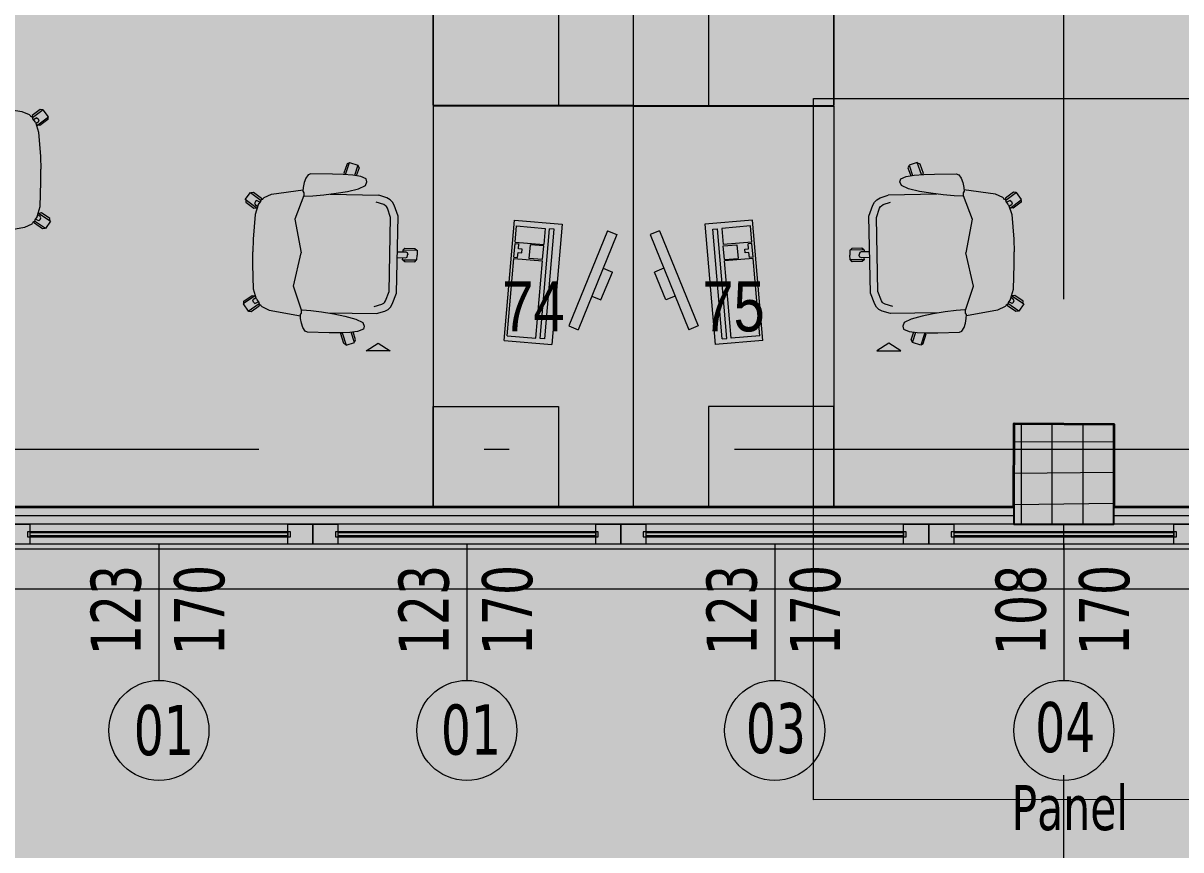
# Model space of a CAD drawing. Extents: x 6529560 to 6558080, y 5579316 to 5588131.
# Drawn here: x 6543831.142 to 6543835.767, y 5579602.927 to 5579606.229 of the extents above; entities that cross this region are included whole.
import ezdxf
from ezdxf.enums import TextEntityAlignment as Align

# ---------------------------------------------------------------- set-up
doc = ezdxf.new("R2010")
doc.units = 0
doc.header["$MEASUREMENT"] = 0
doc.header["$PDSIZE"] = -5
doc.linetypes.add('ACAD_ISO10W100', pattern=[18, 12, -3, 0, -3])
doc.linetypes.add('GR_SOLID', pattern=[0])
doc.layers.get('0').update_dxf_attribs({"color": 2, "linetype": 'CONTINUOUS', "lineweight": 5})
doc.layers.get('Defpoints').update_dxf_attribs({"linetype": 'CONTINUOUS'})
for name, color, linetype, lineweight in [('arch_drzwi i okna', 4, 'CONTINUOUS', 15), ('arch_drzwi i okna_znaczniki', 130, 'CONTINUOUS', 9), ('arch_fundamenty na rzucie', 3, 'CONTINUOUS', 15), ('arch_meble', 5, 'GR_SOLID', 13), ('arch_osie', 181, 'CONTINUOUS', 5), ('arch_powierzchnia', 6, 'CONTINUOUS', 35), ('arch_sciany dzialowe cienkie na hali', 52, 'CONTINUOUS', 15), ('arch_sciany zewnętrzne', 94, 'CONTINUOUS', 18), ('arch_slupy wypelnienie', 9, 'CONTINUOUS', 13), ('arch_słupy', 8, 'CONTINUOUS', 25), ('arch_wymiary', 2, 'CONTINUOUS', 13)]:
    doc.layers.add(name, color=color, linetype=linetype, lineweight=lineweight)
doc.styles.add('ISO8', font='iso8.shx', dxfattribs={"width": 0.7})
doc.styles.add('ROMANS', font='romans.shx', dxfattribs={"width": 0.8})
doc.styles.get("Standard").update_dxf_attribs({"font": 'arial.ttf', "width": 0.75})
doc.styles.add('TABELKA', font='tahoma.ttf', dxfattribs={"width": 0.8})
doc.dimstyles.new('biura', dxfattribs={"dimtxt": 0.25, "dimasz": 0.1, "dimexe": 0.18, "dimexo": 0.0625, "dimgap": 0.04, "dimtad": 1, "dimdec": 1, "dimlfac": 100, "dimzin": 0, "dimdsep": 46, "dimtxsty": 'ISO8', "dimblk": 'ARCHTICK', "dimcen": 0.09, "dimadec": 0, "dimazin": 0, "dimtfac": 1, "dimtdec": 1, "dimtix": 1, "dimtofl": 0, "dimtmove": 0, "dimatfit": 3, "dimldrblk": 'ARCHTICK', "dimfxl": 0.2, "dimfxlon": 1, "dimtolj": 1, "dimtzin": 0, "dimarcsym": 0})
doc.dimstyles.new('D-GB-50', dxfattribs={"dimscale": 50, "dimtxt": 2.5, "dimasz": 2.5, "dimexe": 1, "dimexo": 2, "dimtad": 1, "dimdec": 0, "dimtxsty": 'ROMANS', "dimblk": 'OBLIQUE', "dimcen": 2.5, "dimdle": 1, "dimclrd": 256, "dimclre": 256, "dimclrt": 2, "dimadec": 0, "dimazin": 0, "dimtfac": 1, "dimtdec": 0, "dimtix": 1, "dimtmove": 2, "dimatfit": 3, "dimfxl": 1, "dimarcsym": 0})

# ---------------------------------------------------------------- blocks, each defined once
blk = doc.blocks.new('_ArchTick')
at = {"color": 0, "linetype": 'ByBlock', "const_width": 0.15}
blk.add_lwpolyline([(-0.5, -0.5), (0.5, 0.5)], dxfattribs=at)
blk = doc.blocks.new('*D465')
at = {"layer": 'arch_wymiary', "color": 0, "lineweight": -2, "transparency": 16777216}
for p, q in [((6543830.45470173, 5579601.655712285), (6543830.45470173, 5579601.275712285)), ((6543831.684701729, 5579601.655712285), (6543831.684701729, 5579601.275712285)), ((6543830.45470173, 5579601.455712285), (6543831.684701729, 5579601.455712285))]:
    blk.add_line(p, q, dxfattribs=at)
at = {"layer": 'Defpoints', "color": 0, "transparency": 16777216}
for p in [(6543830.45470173, 5579603.661324249), (6543831.684701729, 5579603.661324249), (6543831.684701729, 5579601.455712285)]:
    blk.add_point(p, dxfattribs=at)
at = {"layer": 'arch_wymiary', "color": 0, "lineweight": -2, "transparency": 16777216, "xscale": 0.1, "yscale": 0.1, "zscale": 0.1, "rotation": 180}
blk.add_blockref('_ArchTick', (6543830.45470173, 5579601.455712285), dxfattribs=at)
at = {"layer": 'arch_wymiary', "color": 0, "lineweight": -2, "transparency": 16777216, "xscale": 0.1, "yscale": 0.1, "zscale": 0.1}
blk.add_blockref('_ArchTick', (6543831.684701729, 5579601.455712285), dxfattribs=at)
at = {"layer": 'arch_wymiary', "color": 0, "transparency": 16777216, "insert": (6543831.06970173, 5579601.620712285), "char_height": 0.25, "attachment_point": 5, "style": 'ISO8'}
blk.add_mtext('\\A1;123.0', dxfattribs=at)
blk = doc.blocks.new('*D478')
at = {"layer": 'arch_wymiary', "color": 0, "lineweight": -2, "transparency": 16777216}
for p, q in [((6543831.684701729, 5579601.655712285), (6543831.684701729, 5579601.275712285)), ((6543832.914701729, 5579601.655712285), (6543832.914701729, 5579601.275712285)), ((6543831.684701729, 5579601.455712285), (6543832.914701729, 5579601.455712285))]:
    blk.add_line(p, q, dxfattribs=at)
at = {"layer": 'Defpoints', "color": 0, "transparency": 16777216}
for p in [(6543832.914701729, 5579603.704785637), (6543831.684701729, 5579603.661324249), (6543832.914701729, 5579601.455712285)]:
    blk.add_point(p, dxfattribs=at)
at = {"layer": 'arch_wymiary', "color": 0, "lineweight": -2, "transparency": 16777216, "xscale": 0.1, "yscale": 0.1, "zscale": 0.1, "rotation": 180}
blk.add_blockref('_ArchTick', (6543831.684701729, 5579601.455712285), dxfattribs=at)
at = {"layer": 'arch_wymiary', "color": 0, "lineweight": -2, "transparency": 16777216, "xscale": 0.1, "yscale": 0.1, "zscale": 0.1}
blk.add_blockref('_ArchTick', (6543832.914701729, 5579601.455712285), dxfattribs=at)
at = {"layer": 'arch_wymiary', "color": 0, "transparency": 16777216, "insert": (6543832.299701729, 5579601.620712285), "char_height": 0.25, "attachment_point": 5, "style": 'ISO8'}
blk.add_mtext('\\A1;123.0', dxfattribs=at)
blk = doc.blocks.new('*D479')
at = {"layer": 'arch_wymiary', "color": 0, "lineweight": -2, "transparency": 16777216}
for p, q in [((6543832.914701729, 5579601.655712285), (6543832.914701729, 5579601.275712285)), ((6543834.144701731, 5579601.655712285), (6543834.144701731, 5579601.275712285)), ((6543832.914701729, 5579601.455712285), (6543834.144701731, 5579601.455712285))]:
    blk.add_line(p, q, dxfattribs=at)
at = {"layer": 'Defpoints', "color": 0, "transparency": 16777216}
for p in [(6543832.914701729, 5579603.704785637), (6543834.144701731, 5579603.704785637), (6543834.144701731, 5579601.455712285)]:
    blk.add_point(p, dxfattribs=at)
at = {"layer": 'arch_wymiary', "color": 0, "lineweight": -2, "transparency": 16777216, "xscale": 0.1, "yscale": 0.1, "zscale": 0.1, "rotation": 180}
blk.add_blockref('_ArchTick', (6543832.914701729, 5579601.455712285), dxfattribs=at)
at = {"layer": 'arch_wymiary', "color": 0, "lineweight": -2, "transparency": 16777216, "xscale": 0.1, "yscale": 0.1, "zscale": 0.1}
blk.add_blockref('_ArchTick', (6543834.144701731, 5579601.455712285), dxfattribs=at)
at = {"layer": 'arch_wymiary', "color": 0, "transparency": 16777216, "insert": (6543833.52970173, 5579601.620712285), "char_height": 0.25, "attachment_point": 5, "style": 'ISO8'}
blk.add_mtext('\\A1;123.0', dxfattribs=at)
blk = doc.blocks.new('*D480')
at = {"layer": 'arch_wymiary', "color": 0, "lineweight": -2, "transparency": 16777216}
for p, q in [((6543834.144701731, 5579601.655712285), (6543834.144701731, 5579601.275712285)), ((6543835.299701444, 5579601.655712285), (6543835.299701444, 5579601.275712285)), ((6543834.144701731, 5579601.455712285), (6543835.299701444, 5579601.455712285))]:
    blk.add_line(p, q, dxfattribs=at)
at = {"layer": 'Defpoints', "color": 0, "transparency": 16777216}
for p in [(6543834.144701731, 5579603.704785637), (6543835.299701444, 5579603.70477842), (6543835.299701444, 5579601.455712285)]:
    blk.add_point(p, dxfattribs=at)
at = {"layer": 'arch_wymiary', "color": 0, "lineweight": -2, "transparency": 16777216, "xscale": 0.1, "yscale": 0.1, "zscale": 0.1, "rotation": 180}
blk.add_blockref('_ArchTick', (6543834.144701731, 5579601.455712285), dxfattribs=at)
at = {"layer": 'arch_wymiary', "color": 0, "lineweight": -2, "transparency": 16777216, "xscale": 0.1, "yscale": 0.1, "zscale": 0.1}
blk.add_blockref('_ArchTick', (6543835.299701444, 5579601.455712285), dxfattribs=at)
at = {"layer": 'arch_wymiary', "color": 0, "transparency": 16777216, "insert": (6543834.722201587, 5579601.620712285), "char_height": 0.25, "attachment_point": 5, "style": 'ISO8'}
blk.add_mtext('\\A1;115.5', dxfattribs=at)
blk = doc.blocks.new('*D481')
at = {"layer": 'arch_wymiary', "color": 0, "lineweight": -2, "transparency": 16777216}
for p, q in [((6543835.299701444, 5579601.655712285), (6543835.299701444, 5579601.275712285)), ((6543836.454701871, 5579601.655712285), (6543836.454701871, 5579601.275712285)), ((6543835.299701444, 5579601.455712285), (6543836.454701871, 5579601.455712285))]:
    blk.add_line(p, q, dxfattribs=at)
at = {"layer": 'Defpoints', "color": 0, "transparency": 16777216}
for p in [(6543835.299701444, 5579603.70477842), (6543836.454701871, 5579603.704784283), (6543836.454701871, 5579601.455712285)]:
    blk.add_point(p, dxfattribs=at)
at = {"layer": 'arch_wymiary', "color": 0, "lineweight": -2, "transparency": 16777216, "xscale": 0.1, "yscale": 0.1, "zscale": 0.1, "rotation": 180}
blk.add_blockref('_ArchTick', (6543835.299701444, 5579601.455712285), dxfattribs=at)
at = {"layer": 'arch_wymiary', "color": 0, "lineweight": -2, "transparency": 16777216, "xscale": 0.1, "yscale": 0.1, "zscale": 0.1}
blk.add_blockref('_ArchTick', (6543836.454701871, 5579601.455712285), dxfattribs=at)
at = {"layer": 'arch_wymiary', "color": 0, "transparency": 16777216, "insert": (6543835.877201658, 5579601.620712285), "char_height": 0.25, "attachment_point": 5, "style": 'ISO8'}
blk.add_mtext('\\A1;115.5', dxfattribs=at)
blk = doc.blocks.new('*D421')
at = {"layer": 'arch_wymiary', "color": 0, "lineweight": -2, "transparency": 16777216}
for p, q in [((6543831.069701728, 5579602.167649211), (6543831.069701728, 5579601.78764921)), ((6543832.299701729, 5579602.167649211), (6543832.299701729, 5579601.78764921)), ((6543831.069701728, 5579601.967649211), (6543832.299701729, 5579601.967649211))]:
    blk.add_line(p, q, dxfattribs=at)
at = {"layer": 'Defpoints', "color": 0, "transparency": 16777216}
for p in [(6543831.069701728, 5579604.147640493), (6543832.299701729, 5579604.147640493), (6543832.299701729, 5579601.967649211)]:
    blk.add_point(p, dxfattribs=at)
at = {"layer": 'arch_wymiary', "color": 0, "lineweight": -2, "transparency": 16777216, "xscale": 0.1, "yscale": 0.1, "zscale": 0.1, "rotation": 180}
blk.add_blockref('_ArchTick', (6543831.069701728, 5579601.967649211), dxfattribs=at)
at = {"layer": 'arch_wymiary', "color": 0, "lineweight": -2, "transparency": 16777216, "xscale": 0.1, "yscale": 0.1, "zscale": 0.1}
blk.add_blockref('_ArchTick', (6543832.299701729, 5579601.967649211), dxfattribs=at)
at = {"layer": 'arch_wymiary', "color": 0, "transparency": 16777216, "insert": (6543831.684701729, 5579602.132649211), "char_height": 0.25, "attachment_point": 5, "style": 'ISO8'}
blk.add_mtext('\\A1;123.0', dxfattribs=at)
blk = doc.blocks.new('*D422')
at = {"layer": 'arch_wymiary', "color": 0, "lineweight": -2, "transparency": 16777216}
for p, q in [((6543832.299701729, 5579602.167649211), (6543832.299701729, 5579601.78764921)), ((6543833.52970173, 5579602.167649211), (6543833.52970173, 5579601.78764921)), ((6543832.299701729, 5579601.967649211), (6543833.52970173, 5579601.967649211))]:
    blk.add_line(p, q, dxfattribs=at)
at = {"layer": 'Defpoints', "color": 0, "transparency": 16777216}
for p in [(6543832.299701729, 5579604.147640493), (6543833.52970173, 5579604.147640493), (6543833.52970173, 5579601.967649211)]:
    blk.add_point(p, dxfattribs=at)
at = {"layer": 'arch_wymiary', "color": 0, "lineweight": -2, "transparency": 16777216, "xscale": 0.1, "yscale": 0.1, "zscale": 0.1, "rotation": 180}
blk.add_blockref('_ArchTick', (6543832.299701729, 5579601.967649211), dxfattribs=at)
at = {"layer": 'arch_wymiary', "color": 0, "lineweight": -2, "transparency": 16777216, "xscale": 0.1, "yscale": 0.1, "zscale": 0.1}
blk.add_blockref('_ArchTick', (6543833.52970173, 5579601.967649211), dxfattribs=at)
at = {"layer": 'arch_wymiary', "color": 0, "transparency": 16777216, "insert": (6543832.91470173, 5579602.132649211), "char_height": 0.25, "attachment_point": 5, "style": 'ISO8'}
blk.add_mtext('\\A1;123.0', dxfattribs=at)
blk = doc.blocks.new('*D423')
at = {"layer": 'arch_wymiary', "color": 0, "lineweight": -2, "transparency": 16777216}
for p, q in [((6543833.52970173, 5579602.167649211), (6543833.52970173, 5579601.78764921)), ((6543834.759702003, 5579602.167649211), (6543834.759702003, 5579601.78764921)), ((6543833.52970173, 5579601.967649211), (6543834.759702003, 5579601.967649211))]:
    blk.add_line(p, q, dxfattribs=at)
at = {"layer": 'Defpoints', "color": 0, "transparency": 16777216}
for p in [(6543833.52970173, 5579604.147640493), (6543834.759702003, 5579604.147639734), (6543834.759702003, 5579601.967649211)]:
    blk.add_point(p, dxfattribs=at)
at = {"layer": 'arch_wymiary', "color": 0, "lineweight": -2, "transparency": 16777216, "xscale": 0.1, "yscale": 0.1, "zscale": 0.1, "rotation": 180}
blk.add_blockref('_ArchTick', (6543833.52970173, 5579601.967649211), dxfattribs=at)
at = {"layer": 'arch_wymiary', "color": 0, "lineweight": -2, "transparency": 16777216, "xscale": 0.1, "yscale": 0.1, "zscale": 0.1}
blk.add_blockref('_ArchTick', (6543834.759702003, 5579601.967649211), dxfattribs=at)
at = {"layer": 'arch_wymiary', "color": 0, "transparency": 16777216, "insert": (6543834.144701867, 5579602.132649211), "char_height": 0.25, "attachment_point": 5, "style": 'ISO8'}
blk.add_mtext('\\A1;123.0', dxfattribs=at)
blk = doc.blocks.new('*D424')
at = {"layer": 'arch_wymiary', "color": 0, "lineweight": -2, "transparency": 16777216}
for p, q in [((6543834.759702003, 5579602.167649211), (6543834.759702003, 5579601.78764921)), ((6543835.839702134, 5579602.167649211), (6543835.839702134, 5579601.78764921)), ((6543834.759702003, 5579601.967649211), (6543835.839702134, 5579601.967649211))]:
    blk.add_line(p, q, dxfattribs=at)
at = {"layer": 'Defpoints', "color": 0, "transparency": 16777216}
for p in [(6543834.759702003, 5579604.147639734), (6543835.839702134, 5579604.147639734), (6543835.839702134, 5579601.967649211)]:
    blk.add_point(p, dxfattribs=at)
at = {"layer": 'arch_wymiary', "color": 0, "lineweight": -2, "transparency": 16777216, "xscale": 0.1, "yscale": 0.1, "zscale": 0.1, "rotation": 180}
blk.add_blockref('_ArchTick', (6543834.759702003, 5579601.967649211), dxfattribs=at)
at = {"layer": 'arch_wymiary', "color": 0, "lineweight": -2, "transparency": 16777216, "xscale": 0.1, "yscale": 0.1, "zscale": 0.1}
blk.add_blockref('_ArchTick', (6543835.839702134, 5579601.967649211), dxfattribs=at)
at = {"layer": 'arch_wymiary', "color": 0, "transparency": 16777216, "insert": (6543835.299702069, 5579602.132649211), "char_height": 0.25, "attachment_point": 5, "style": 'ISO8'}
blk.add_mtext('\\A1;108.0', dxfattribs=at)
blk = doc.blocks.new('_OBLIQUE')
at = {"color": 0, "linetype": 'ByBlock', "lineweight": -2}
blk.add_line((-0.5, -0.5), (0.5, 0.5), dxfattribs=at)
blk = doc.blocks.new('biurko dostawka')
at = {"layer": 'arch_meble', "color": 0}
for p, q in [((6555863.256439447, 5577522.728014947, 7.302242487318267), (6555703.256470323, 5577522.728014947, 7.302242487318267)), ((6555703.256470323, 5577522.728014947, 7.302242487318267), (6555703.256470442, 5577442.728014946, 7.302242487318267)), ((6555863.256439447, 5577522.728014947, 7.302242487318267), (6555863.256439447, 5577442.728028178, 7.302242487318267)), ((6555753.107601405, 5577512.351674795, 7.302242487318267), (6555754.618423462, 5577516.055377961, 7.302242487318267)), ((6555754.618423462, 5577516.055377961, 7.302242487318267), (6555792.600824475, 5577500.561519265, 7.302242487318267)), ((6555753.107601405, 5577512.351674795, 7.302242487318267), (6555791.090002299, 5577496.8578161, 7.302242487318267)), ((6555768.050377608, 5577510.576187729, 7.302242487318267), (6555769.561199666, 5577514.279890776, 7.302242487318267)), ((6555780.679692626, 5577509.744412422, 7.302242487318267), (6555769.561199666, 5577514.279890776, 7.302242487318267)), ((6555779.168870449, 5577506.040709257, 7.302242487318267), (6555780.679692626, 5577509.744412422, 7.302242487318267)), ((6555791.090002299, 5577496.8578161, 7.302242487318267), (6555792.600824475, 5577500.561519265, 7.302242487318267)), ((6555748.804199457, 5577475.201965809, 7.302242487318267), (6555750.415761829, 5577494.183677197, 7.302242487318267)), ((6555750.415761829, 5577494.183677197, 7.302242487318267), (6555798.502763987, 5577490.101052642, 7.302242487318267)), ((6555751.140694499, 5577476.007193089, 7.302242487318267), (6555752.111227154, 5577487.438567638, 7.302242487318267)), ((6555752.111227154, 5577487.438567638, 7.302242487318267), (6555758.587926507, 5577486.88869071, 7.302242487318267)), ((6555752.412526011, 5577490.987400413, 7.302242487318267), (6555752.2543391, 5577489.124203323, 7.302242487318267)), ((6555796.096611977, 5577485.401959657, 7.302242487318267), (6555752.2543391, 5577489.124203323, 7.302242487318267)), ((6555796.254798889, 5577487.265156746, 7.302242487318267), (6555752.412526011, 5577490.987400413, 7.302242487318267)), ((6555796.254798889, 5577487.265156746, 7.302242487318267), (6555796.096611977, 5577485.401959657, 7.302242487318267)), ((6555796.891201615, 5577471.119341254, 7.302242487318267), (6555798.502763987, 5577490.101052642, 7.302242487318267)), ((6555757.617393851, 5577475.457316279, 7.302242487318267), (6555758.587926507, 5577486.88869071, 7.302242487318267)), ((6555759.086134314, 5577486.846392631, 7.302242487318267), (6555758.62318027, 5577481.393509865, 7.302242487318267)), ((6555764.566418409, 5577486.381112098, 7.302242487318267), (6555759.086134314, 5577486.846392631, 7.302242487318267)), ((6555764.094093323, 5577474.907439231, 7.302242487318267), (6555765.064625979, 5577486.338813781, 7.302242487318267)), ((6555764.566418409, 5577486.381112098, 7.302242487318267), (6555764.103464365, 5577480.928229332, 7.302242487318267)), ((6555795.953500152, 5577483.716323853, 7.302242487318267), (6555765.064625979, 5577486.338813781, 7.302242487318267)), ((6555794.982967377, 5577472.284949421, 7.302242487318267), (6555795.953500152, 5577483.716323853, 7.302242487318267)), ((6555758.62318027, 5577481.393509865, 7.302242487318267), (6555764.103464365, 5577480.928229332, 7.302242487318267)), ((6555760.362221479, 5577478.235071182, 7.302242487318267), (6555760.235326886, 5577476.740448117, 7.302242487318267)), ((6555761.856844425, 5577478.108176351, 7.302242487318267), (6555760.362221479, 5577478.235071182, 7.302242487318267)), ((6555761.729949832, 5577476.613553405, 7.302242487318267), (6555761.856844425, 5577478.108176351, 7.302242487318267)), ((6555796.891201615, 5577471.119341254, 7.302242487318267), (6555748.804199457, 5577475.201965809, 7.302242487318267)), ((6555757.617393851, 5577475.457316279, 7.302242487318267), (6555751.140694499, 5577476.007193089, 7.302242487318267)), ((6555758.115601539, 5577475.415018081, 7.302242487318267), (6555758.242496253, 5577476.909641027, 7.302242487318267)), ((6555763.595885754, 5577474.949737548, 7.302242487318267), (6555758.115601539, 5577475.415018081, 7.302242487318267)), ((6555760.235326886, 5577476.740448117, 7.302242487318267), (6555758.242496253, 5577476.909641027, 7.302242487318267)), ((6555763.722780347, 5577476.444360495, 7.302242487318267), (6555761.729949832, 5577476.613553405, 7.302242487318267)), ((6555763.595885754, 5577474.949737548, 7.302242487318267), (6555763.722780347, 5577476.444360495, 7.302242487318267)), ((6555794.982967377, 5577472.284949421, 7.302242487318267), (6555764.094093323, 5577474.907439231, 7.302242487318267)), ((6555703.256470442, 5577442.728014946, 7.302242487318267), (6555863.256439447, 5577442.728028178, 7.302242487318267)), ((6555760.731602669, 5577430.576847076, 7.302242487318267), (6555760.843980074, 5577436.278739691, 7.302242487318267)), ((6555760.843980074, 5577436.278739691, 7.302242487318267), (6555762.788203359, 5577436.240421295, 7.302242487318267)), ((6555760.018493534, 5577431.441066742, 7.302242487318267), (6555760.097313404, 5577435.440290094, 7.302242487318267)), ((6555760.097313404, 5577435.440290094, 7.302242487318267), (6555760.841556311, 5577436.155763627, 7.302242487318267)), ((6555761.472926974, 5577428.403817296, 7.302242487318267), (6555761.538800716, 5577431.746168256, 7.302242487318267)), ((6555761.538800716, 5577431.746168256, 7.302242487318267), (6555761.768364668, 5577432.330758214, 7.302242487318267)), ((6555761.768364668, 5577432.330758214, 7.302242487318267), (6555762.524120211, 5577432.513901471, 7.302242487318267)), ((6555762.524120211, 5577432.513901471, 7.302242487318267), (6555762.714684009, 5577432.510145784, 7.302242487318267)), ((6555762.905247807, 5577432.506389856, 7.302242487318267), (6555762.714684009, 5577432.510145784, 7.302242487318267)), ((6555764.732426524, 5577436.202103018, 7.302242487318267), (6555762.788203359, 5577436.240421295, 7.302242487318267)), ((6555763.653200268, 5577432.293610216, 7.302242487318267), (6555762.905247807, 5577432.506389856, 7.302242487318267)), ((6555763.859551668, 5577431.700428962, 7.302242487318267), (6555763.653200268, 5577432.293610216, 7.302242487318267)), ((6555763.793677925, 5577428.358078003, 7.302242487318267), (6555763.859551668, 5577431.700428962, 7.302242487318267)), ((6555764.620049119, 5577430.500210286, 7.302242487318267), (6555764.732426524, 5577436.202103018, 7.302242487318267)), ((6555765.445476533, 5577435.334884047, 7.302242487318267), (6555764.73000288, 5577436.079126835, 7.302242487318267)), ((6555765.366656542, 5577431.335660697, 7.302242487318267), (6555765.445476533, 5577435.334884047, 7.302242487318267)), ((6555742.886647582, 5577427.151816725, 7.302242487318267), (6555741.622958779, 5577426.469585181, 7.302242487318267)), ((6555747.288681507, 5577428.683371902, 7.302242487318267), (6555742.886647582, 5577427.151816725, 7.302242487318267)), ((6555777.977923274, 5577428.078523277, 7.302242487318267), (6555747.288681507, 5577428.683371902, 7.302242487318267)), ((6555760.733967185, 5577430.696823835, 7.302242487318267), (6555760.018493534, 5577431.441066742, 7.302242487318267)), ((6555760.731602669, 5577430.576847076, 7.302242487318267), (6555761.515450358, 5577430.561398386, 7.302242487318267)), ((6555764.620049119, 5577430.500210286, 7.302242487318267), (6555763.83620131, 5577430.515658975, 7.302242487318267)), ((6555764.622413635, 5577430.620187044, 7.302242487318267), (6555765.366656542, 5577431.335660697, 7.302242487318267)), ((6555782.316191912, 5577426.374706983, 7.302242487318267), (6555777.977923274, 5577428.078523277, 7.302242487318267)), ((6555739.902613043, 5577424.236050844, 7.302242487318267), (6555738.788750886, 5577420.955362558, 7.302242487318267)), ((6555740.690106392, 5577425.572792888, 7.302242487318267), (6555739.902613043, 5577424.236050844, 7.302242487318267)), ((6555741.622958779, 5577426.469585181, 7.302242487318267), (6555740.690106392, 5577425.572792888, 7.302242487318267)), ((6555742.636512637, 5577422.982747196, 7.302242487318267), (6555741.621616244, 5577419.993545532, 7.302242487318267)), ((6555743.059391499, 5577423.700569153, 7.302242487318267), (6555742.636512637, 5577422.982747196, 7.302242487318267)), ((6555743.402648211, 5577424.030557036, 7.302242487318267), (6555743.059391499, 5577423.700569153, 7.302242487318267)), ((6555744.09654963, 5577424.405175686, 7.302242487318267), (6555743.402648211, 5577424.030557036, 7.302242487318267)), ((6555747.765568971, 5577425.681700588, 7.302242487318267), (6555744.09654963, 5577424.405175686, 7.302242487318267)), ((6555777.383133412, 5577425.097973466, 7.302242487318267), (6555747.765568971, 5577425.681700588, 7.302242487318267)), ((6555780.999005317, 5577423.677871943, 7.302242487318267), (6555777.383133412, 5577425.097973466, 7.302242487318267)), ((6555781.677607058, 5577423.276202798, 7.302242487318267), (6555780.999005317, 5577423.677871943, 7.302242487318267)), ((6555782.007594943, 5577422.932946086, 7.302242487318267), (6555781.677607058, 5577423.276202798, 7.302242487318267)), ((6555782.401861549, 5577422.199019194, 7.302242487318267), (6555782.007594943, 5577422.932946086, 7.302242487318267)), ((6555783.552017808, 5577425.643213033, 7.302242487318267), (6555782.316191912, 5577426.374706983, 7.302242487318267)), ((6555784.448810101, 5577424.710360646, 7.302242487318267), (6555783.552017808, 5577425.643213033, 7.302242487318267)), ((6555785.183021188, 5577423.343627692, 7.302242487318267), (6555784.448810101, 5577424.710360646, 7.302242487318267)), ((6555786.166751623, 5577420.021598221, 7.302242487318267), (6555785.183021188, 5577423.343627692, 7.302242487318267)), ((6555797.960509419, 5577420.72796905, 7.302242487318267), (6555800.979925633, 5577425.518016219, 7.302242487318267)), ((6555800.979925633, 5577425.518016219, 7.302242487318267), (6555800.979925752, 5577415.937922, 7.302242487318267)), ((6555738.406062841, 5577401.538263321, 7.302242487318267), (6555738.788750886, 5577420.955362558, 7.302242487318267)), ((6555783.298188329, 5577419.172149658, 7.302242487318267), (6555782.401861549, 5577422.199019194, 7.302242487318267)), ((6555785.784063697, 5577400.604499102, 7.302242487318267), (6555786.166751623, 5577420.021598221, 7.302242487318267)), ((6555800.979925752, 5577415.937922, 7.302242487318267), (6555797.960509419, 5577420.72796905, 7.302242487318267)), ((6555731.438417077, 5577413.753802537, 7.302242487318267), (6555730.891361593, 5577410.609971881, 7.302242487318267)), ((6555732.385558248, 5577415.984572172, 7.302242487318267), (6555731.438417077, 5577413.753802537, 7.302242487318267)), ((6555733.582317233, 5577416.26504445, 7.302242487318267), (6555732.385558248, 5577415.984572172, 7.302242487318267)), ((6555735.019454598, 5577415.699615955, 7.302242487318267), (6555733.582317233, 5577416.26504445, 7.302242487318267)), ((6555736.258674502, 5577412.856645107, 7.302242487318267), (6555735.019454598, 5577415.699615955, 7.302242487318267)), ((6555788.375755072, 5577411.829479337, 7.302242487318267), (6555789.726032138, 5577414.621414185, 7.302242487318267)), ((6555789.726032138, 5577414.621414185, 7.302242487318267), (6555791.184332609, 5577415.129777074, 7.302242487318267)), ((6555791.184332609, 5577415.129777074, 7.302242487318267), (6555792.369111061, 5577414.802367449, 7.302242487318267)), ((6555792.369111061, 5577414.802367449, 7.302242487318267), (6555793.227619171, 5577412.536010504, 7.302242487318267)), ((6555725.773177146, 5577409.33157742, 7.302242487318267), (6555726.9195652, 5577412.638629913, 7.302242487318267)), ((6555730.654754162, 5577407.638057231, 7.302242487318267), (6555725.773177146, 5577409.33157742, 7.302242487318267)), ((6555725.888512492, 5577409.291565181, 7.302242487318267), (6555726.339186191, 5577408.362236022, 7.302242487318267)), ((6555726.9195652, 5577412.638629913, 7.302242487318267), (6555730.998227836, 5577411.224113226, 7.302242487318267)), ((6555726.998399258, 5577412.611289501, 7.302242487318267), (6555727.978583336, 5577413.085848808, 7.302242487318267)), ((6555727.978583336, 5577413.085848808, 7.302242487318267), (6555731.131872534, 5577411.992144942, 7.302242487318267)), ((6555730.891361593, 5577410.609971881, 7.302242487318267), (6555730.585049391, 5577406.740256428, 7.302242487318267)), ((6555737.356762051, 5577408.435148835, 7.302242487318267), (6555736.258674502, 5577412.856645107, 7.302242487318267)), ((6555787.104302764, 5577407.454683781, 7.302242487318267), (6555788.375755072, 5577411.829479337, 7.302242487318267)), ((6555793.227619171, 5577412.536010504, 7.302242487318267), (6555793.650375366, 5577409.373065949, 7.302242487318267)), ((6555796.658447266, 5577411.732249974, 7.302242487318267), (6555793.464512229, 5577410.763642431, 7.302242487318267)), ((6555797.69902134, 5577411.243650675, 7.302242487318267), (6555793.567790866, 5577409.990941048, 7.302242487318267)), ((6555793.650375366, 5577409.373065949, 7.302242487318267), (6555793.803974032, 5577405.49428606, 7.302242487318267)), ((6555797.619171142, 5577411.219437719, 7.302242487318267), (6555796.658447266, 5577411.732249974, 7.302242487318267)), ((6555798.71421349, 5577407.893995881, 7.302242487318267), (6555797.69902134, 5577411.243650675, 7.302242487318267)), ((6555726.339186191, 5577408.362236022, 7.302242487318267), (6555730.119092106, 5577407.051498532, 7.302242487318267)), ((6555730.119092106, 5577407.051498532, 7.302242487318267), (6555730.629270195, 5577407.298906922, 7.302242487318267)), ((6555730.585049391, 5577406.740256428, 7.302242487318267), (6555730.433173417, 5577402.434413076, 7.302242487318267)), ((6555738.110734105, 5577403.960423112, 7.302242487318267), (6555737.356762051, 5577408.435148835, 7.302242487318267)), ((6555738.706557631, 5577399.073733568, 7.302242487318267), (6555738.110734105, 5577403.960423112, 7.302242487318267)), ((6555786.174601674, 5577403.013141155, 7.302242487318267), (6555787.104302764, 5577407.454683781, 7.302242487318267)), ((6555793.769698858, 5577406.394136191, 7.302242487318267), (6555798.71421349, 5577407.893995881, 7.302242487318267)), ((6555794.281833172, 5577405.786926747, 7.302242487318267), (6555793.781799793, 5577406.054245233, 7.302242487318267)), ((6555793.803974032, 5577405.49428606, 7.302242487318267), (6555793.786071896, 5577401.18580234, 7.302242487318267)), ((6555798.110449791, 5577406.947709322, 7.302242487318267), (6555794.281833172, 5577405.786926747, 7.302242487318267)), ((6555798.597391128, 5577407.858559131, 7.302242487318267), (6555798.110449791, 5577406.947709322, 7.302242487318267)), ((6555730.433173417, 5577402.434413076, 7.302242487318267), (6555730.275328636, 5577393.765840291, 7.302242487318267)), ((6555785.386694074, 5577398.153723359, 7.302242487318267), (6555786.174601674, 5577403.013141155, 7.302242487318267)), ((6555793.786071896, 5577401.18580234, 7.302242487318267), (6555793.602232098, 5577392.517741919, 7.302242487318267)), ((6555739.073944807, 5577394.67464006, 7.302242487318267), (6555738.706557631, 5577399.073733568, 7.302242487318267)), ((6555739.191788554, 5577391.21464622, 7.302242487318267), (6555739.073944807, 5577394.67464006, 7.302242487318267)), ((6555784.846257449, 5577393.772521973, 7.302242487318267), (6555785.386694074, 5577398.153723359, 7.302242487318267)), ((6555730.275328636, 5577393.765840291, 7.302242487318267), (6555730.711929083, 5577392.777045131, 7.302242487318267)), ((6555730.711929083, 5577392.777045131, 7.302242487318267), (6555732.057831287, 5577391.845343113, 7.302242487318267)), ((6555732.057831287, 5577391.845343113, 7.302242487318267), (6555733.81440866, 5577391.19760406, 7.302242487318267)), ((6555733.81440866, 5577391.19760406, 7.302242487318267), (6555735.722765446, 5577390.790920973, 7.302242487318267)), ((6555735.722765446, 5577390.790920973, 7.302242487318267), (6555737.195685983, 5577390.670873761, 7.302242487318267)), ((6555738.498210788, 5577378.14977634, 7.302242487318267), (6555736.737079382, 5577390.708251477, 7.302242487318267)), ((6555737.195685983, 5577390.670873761, 7.302242487318267), (6555737.853594303, 5577391.014976501, 7.302242487318267)), ((6555737.853594303, 5577391.014976501, 7.302242487318267), (6555738.827469468, 5577391.049793123, 7.302242487318267)), ((6555738.827469468, 5577391.049793123, 7.302242487318267), (6555738.958510398, 5577391.00370729, 7.302242487318267)), ((6555738.958510398, 5577391.00370729, 7.302242487318267), (6555739.191788554, 5577391.21464622, 7.302242487318267)), ((6555738.958510398, 5577391.00370729, 7.302242487318267), (6555748.466040969, 5577387.48217237, 7.302242487318267)), ((6555784.816959024, 5577390.099891544, 7.302242487318267), (6555775.178055167, 5577386.955710291, 7.302242487318267)), ((6555784.592173457, 5577390.319858312, 7.302242487318267), (6555784.846257449, 5577393.772521973, 7.302242487318267)), ((6555784.816959024, 5577390.099891544, 7.302242487318267), (6555784.592173457, 5577390.319858312, 7.302242487318267)), ((6555784.949714064, 5577390.140778184, 7.302242487318267), (6555784.816959024, 5577390.099891544, 7.302242487318267)), ((6555785.921461106, 5577390.067615747, 7.302242487318267), (6555784.949714064, 5577390.140778184, 7.302242487318267)), ((6555786.565299988, 5577389.697857142, 7.302242487318267), (6555785.921461106, 5577390.067615747, 7.302242487318267)), ((6555789.964705944, 5577390.090948224, 7.302242487318267), (6555788.041806817, 5577389.759774566, 7.302242487318267)), ((6555791.745441556, 5577390.668971061, 7.302242487318267), (6555789.964705944, 5577390.090948224, 7.302242487318267)), ((6555793.127009749, 5577391.546917676, 7.302242487318267), (6555791.745441556, 5577390.668971061, 7.302242487318267)), ((6555793.602232098, 5577392.517741919, 7.302242487318267), (6555793.127009749, 5577391.546917676, 7.302242487318267)), ((6555748.466040969, 5577387.48217237, 7.302242487318267), (6555761.814898968, 5577389.931609035, 7.302242487318267)), ((6555775.178055167, 5577386.955710291, 7.302242487318267), (6555761.936076999, 5577389.929220677, 7.302242487318267)), ((6555784.770426273, 5577377.237805724, 7.302242487318267), (6555787.025023222, 5577389.717135668, 7.302242487318267)), ((6555788.041806817, 5577389.759774566, 7.302242487318267), (6555786.565299988, 5577389.697857142, 7.302242487318267)), ((6555739.783485174, 5577375.156869054, 7.302242487318267), (6555738.498210788, 5577378.14977634, 7.302242487318267)), ((6555783.368222594, 5577374.29786539, 7.302242487318267), (6555784.770426273, 5577377.237805724, 7.302242487318267)), ((6555737.674343944, 5577370.907604456, 7.302242487318267), (6555740.08865273, 5577374.096649767, 7.302242487318267)), ((6555737.772797704, 5577369.762442112, 7.302242487318267), (6555740.934341192, 5577373.937894225, 7.302242487318267)), ((6555739.980832696, 5577374.943483472, 7.302242487318267), (6555739.783485174, 5577375.156869054, 7.302242487318267)), ((6555740.150515795, 5577374.799567341, 7.302242487318267), (6555739.980832696, 5577374.943483472, 7.302242487318267)), ((6555740.08865273, 5577374.096649767, 7.302242487318267), (6555740.608832478, 5577374.168152332, 7.302242487318267)), ((6555740.380776048, 5577374.709012389, 7.302242487318267), (6555740.150515795, 5577374.799567341, 7.302242487318267)), ((6555740.686546087, 5577373.983846426, 7.302242487318267), (6555740.380776048, 5577374.709012389, 7.302242487318267)), ((6555744.132690787, 5577372.363455295, 7.302242487318267), (6555740.563714623, 5577367.65003705, 7.302242487318267)), ((6555741.362830281, 5577373.858433365, 7.302242487318267), (6555740.686546087, 5577373.983846426, 7.302242487318267)), ((6555740.941405534, 5577372.299497366, 7.302242487318267), (6555741.696661115, 5577373.596405029, 7.302242487318267)), ((6555740.941405534, 5577372.299497366, 7.302242487318267), (6555741.417349816, 5577371.682999253, 7.302242487318267)), ((6555742.655464292, 5577372.843827605, 7.302242487318267), (6555741.362830281, 5577373.858433365, 7.302242487318267)), ((6555741.417349816, 5577371.682999253, 7.302242487318267), (6555742.136652232, 5577371.386767864, 7.302242487318267)), ((6555742.136652232, 5577371.386767864, 7.302242487318267), (6555742.665408254, 5577371.724414348, 7.302242487318267)), ((6555742.655464292, 5577372.843827605, 7.302242487318267), (6555746.623806595, 5577371.553380847, 7.302242487318267)), ((6555742.665408254, 5577371.724414348, 7.302242487318267), (6555743.342632889, 5577372.619158388, 7.302242487318267)), ((6555744.074559212, 5577371.081359626, 7.302242487318267), (6555743.933106541, 5577372.099871516, 7.302242487318267)), ((6555746.623806595, 5577371.553380847, 7.302242487318267), (6555756.411144852, 5577370.814378022, 7.302242487318267)), ((6555780.407334566, 5577372.099782825, 7.302242487318267), (6555776.391227364, 5577370.966700197, 7.302242487318267)), ((6555778.91232741, 5577371.677989602, 7.302242487318267), (6555782.292812466, 5577366.827605843, 7.302242487318267)), ((6555780.353290916, 5577370.981630564, 7.302242487318267), (6555779.711847186, 5577371.902364135, 7.302242487318267)), ((6555780.407334566, 5577372.099782825, 7.302242487318267), (6555781.738942504, 5577373.062667966, 7.302242487318267)), ((6555782.098614454, 5577371.488337517, 7.302242487318267), (6555781.395046473, 5577372.813996911, 7.302242487318267)), ((6555781.738942504, 5577373.062667966, 7.302242487318267), (6555782.419643163, 5577373.161336423, 7.302242487318267)), ((6555785.164795756, 5577368.828402042, 7.302242487318267), (6555782.170229792, 5577373.125183702, 7.302242487318267)), ((6555782.419643163, 5577373.161336423, 7.302242487318267), (6555782.753748893, 5577373.873891234, 7.302242487318267)), ((6555783.021516918, 5577373.250493884, 7.302242487318267), (6555782.504558444, 5577373.342437148, 7.302242487318267)), ((6555782.753748893, 5577373.873891234, 7.302242487318267), (6555782.987398505, 5577373.955303073, 7.302242487318267)), ((6555782.987398505, 5577373.955303073, 7.302242487318267), (6555783.162620545, 5577374.092421531, 7.302242487318267)), ((6555785.308295012, 5577369.968795776, 7.302242487318267), (6555783.021516918, 5577373.250493884, 7.302242487318267)), ((6555783.162620545, 5577374.092421531, 7.302242487318267), (6555783.368222594, 5577374.29786539, 7.302242487318267)), ((6555737.822491527, 5577369.828072906, 7.302242487318267), (6555737.674343944, 5577370.907604456, 7.302242487318267)), ((6555740.563714623, 5577367.65003705, 7.302242487318267), (6555737.772797704, 5577369.762442112, 7.302242487318267)), ((6555741.090930104, 5577367.810474396, 7.302242487318267), (6555741.660645605, 5577367.88946855, 7.302242487318267)), ((6555741.660645605, 5577367.88946855, 7.302242487318267), (6555744.074559212, 5577371.081359626, 7.302242487318267)), ((6555756.411144852, 5577370.814378022, 7.302242487318267), (6555761.495963454, 5577370.673824906, 7.302242487318267)), ((6555766.582371234, 5577370.613915086, 7.302242487318267), (6555761.495963454, 5577370.673824906, 7.302242487318267)), ((6555776.391227364, 5577370.966700197, 7.302242487318267), (6555766.582371234, 5577370.613915086, 7.302242487318267)), ((6555778.919896364, 5577370.394599319, 7.302242487318267), (6555779.101370931, 5577371.406746626, 7.302242487318267)), ((6555781.206167459, 5577367.11007297, 7.302242487318267), (6555778.919896364, 5577370.394599319, 7.302242487318267)), ((6555780.868332147, 5577370.623412251, 7.302242487318267), (6555780.353290916, 5577370.981630564, 7.302242487318267)), ((6555781.598748326, 5577370.89107132, 7.302242487318267), (6555780.868332147, 5577370.623412251, 7.302242487318267)), ((6555781.7723279, 5577367.008692146, 7.302242487318267), (6555781.206167459, 5577367.11007297, 7.302242487318267)), ((6555782.098614454, 5577371.488337517, 7.302242487318267), (6555781.598748326, 5577370.89107132, 7.302242487318267)), ((6555782.292812466, 5577366.827605843, 7.302242487318267), (6555785.164795756, 5577368.828402042, 7.302242487318267)), ((6555785.117726445, 5577368.895939827, 7.302242487318267), (6555785.308295012, 5577369.968795776, 7.302242487318267))]:
    blk.add_line(p, q, dxfattribs=at)
at = {"layer": 'arch_meble', "color": 0, "extrusion": (0, 0, -1)}
blk.add_line((6555746.256476282, 5577522.728052497, 7.302242487317471), (6555704.256476283, 5577522.728015184, 7.302242487317471), dxfattribs=at)
at = {"layer": 'arch_meble', "color": 0, "elevation": 7.302242487318267}
blk.add_lwpolyline([(6555863.256439447, 5577442.728028178), (6555823.256439447, 5577442.728028058), (6555823.256439447, 5577492.728028058), (6555863.256439447, 5577492.728028058)], close=True, dxfattribs=at)

msp = doc.modelspace()

# ---------------------------------------------------------------- hatches: boundary and pattern name
at = {"layer": 'arch_slupy wypelnienie'}
h = msp.add_hatch(dxfattribs=at)
h.set_pattern_fill('ANSI37', color=256, angle=225)
h.set_pattern_definition([(270, (56.63013022299856, 97.5574786895886), (0.125, 0), []), (0, (56.63013022299856, 97.5574786895886), (0, 0.125), [])])
h.paths.add_polyline_path([(6543835.499691925, 5579604.627637123), (6543835.099691924, 5579604.627637123), (6543835.099691924, 5579604.227637124), (6543835.499691925, 5579604.227637124)])

# ---------------------------------------------------------------- linework, layer by layer
at = {"layer": 'arch_drzwi i okna'}
for p, q in [((6543832.199692126, 5579604.227641595), (6543831.169692127, 5579604.227641595)), ((6543831.169692127, 5579604.197641595), (6543831.169692127, 5579604.177641595)), ((6543832.199692126, 5579604.197641595), (6543832.199692126, 5579604.177641595)), ((6543833.429692126, 5579604.227641595), (6543832.399692125, 5579604.227641595)), ((6543832.399692125, 5579604.197641595), (6543832.399692125, 5579604.177641595)), ((6543833.429692126, 5579604.197641595), (6543833.429692126, 5579604.177641595)), ((6543834.659692127, 5579604.227641595), (6543833.629692126, 5579604.227641595)), ((6543833.629692126, 5579604.197641595), (6543833.629692126, 5579604.177641595)), ((6543834.659692127, 5579604.197641595), (6543834.659692127, 5579604.177641595)), ((6543835.739692529, 5579604.227640835), (6543834.859692402, 5579604.227640835)), ((6543834.859692402, 5579604.197640836), (6543834.859692402, 5579604.177640836)), ((6543835.739692529, 5579604.197640836), (6543835.739692529, 5579604.177640836)), ((6543832.199692126, 5579604.147641596), (6543831.169692127, 5579604.147641596)), ((6543833.429692126, 5579604.147641596), (6543832.399692125, 5579604.147641596)), ((6543834.659692127, 5579604.147641596), (6543833.629692126, 5579604.147641596)), ((6543835.739692529, 5579604.147640834), (6543834.859692402, 5579604.147640834))]:
    msp.add_line(p, q, dxfattribs=at)
for points in [[(6543831.169692127, 5579604.227641595), (6543831.169692127, 5579604.197641595), (6543831.159692127, 5579604.197641595), (6543831.159692127, 5579604.177641595), (6543831.169692127, 5579604.177641595), (6543831.169692127, 5579604.147641596), (6543831.069692125, 5579604.147641596), (6543831.069692125, 5579604.227641595), (6543831.169692127, 5579604.227641595)], [(6543832.199692126, 5579604.147641596), (6543832.199692126, 5579604.177641595), (6543832.209692127, 5579604.177641595), (6543832.209692127, 5579604.197641595), (6543832.199692126, 5579604.197641595), (6543832.199692126, 5579604.227641595), (6543832.299692126, 5579604.227641595), (6543832.299692126, 5579604.147641596), (6543832.199692126, 5579604.147641596)], [(6543832.399692125, 5579604.227641595), (6543832.399692125, 5579604.197641595), (6543832.389692125, 5579604.197641595), (6543832.389692125, 5579604.177641595), (6543832.399692125, 5579604.177641595), (6543832.399692125, 5579604.147641596), (6543832.299692126, 5579604.147641596), (6543832.299692126, 5579604.227641595), (6543832.399692125, 5579604.227641595)], [(6543833.429692126, 5579604.147641596), (6543833.429692126, 5579604.177641595), (6543833.439692125, 5579604.177641595), (6543833.439692125, 5579604.197641595), (6543833.429692126, 5579604.197641595), (6543833.429692126, 5579604.227641595), (6543833.529692127, 5579604.227641595), (6543833.529692127, 5579604.147641596), (6543833.429692126, 5579604.147641596)], [(6543833.629692126, 5579604.227641595), (6543833.629692126, 5579604.197641595), (6543833.619692126, 5579604.197641595), (6543833.619692126, 5579604.177641595), (6543833.629692126, 5579604.177641595), (6543833.629692126, 5579604.147641596), (6543833.529692127, 5579604.147641596), (6543833.529692127, 5579604.227641595), (6543833.629692126, 5579604.227641595)], [(6543834.659692127, 5579604.147641596), (6543834.659692127, 5579604.177641595), (6543834.669692127, 5579604.177641595), (6543834.669692127, 5579604.197641595), (6543834.659692127, 5579604.197641595), (6543834.659692127, 5579604.227641595), (6543834.759692126, 5579604.227641595), (6543834.759692126, 5579604.147641596), (6543834.659692127, 5579604.147641596)], [(6543834.859692402, 5579604.227640835), (6543834.859692402, 5579604.197640836), (6543834.8496924, 5579604.197640836), (6543834.8496924, 5579604.177640836), (6543834.859692402, 5579604.177640836), (6543834.859692402, 5579604.147640834), (6543834.7596924, 5579604.147640834), (6543834.7596924, 5579604.227640835), (6543834.859692402, 5579604.227640835)], [(6543835.739692529, 5579604.147640834), (6543835.739692529, 5579604.177640836), (6543835.749692531, 5579604.177640836), (6543835.749692531, 5579604.197640836), (6543835.739692529, 5579604.197640836), (6543835.739692529, 5579604.227640835), (6543835.839692531, 5579604.227640835), (6543835.839692531, 5579604.147640834), (6543835.739692529, 5579604.147640834)]]:
    msp.add_lwpolyline(points, dxfattribs=at)
for points in [[(6543831.159692127, 5579604.177641595), (6543832.209692127, 5579604.177641595), (6543832.209692127, 5579604.197641595), (6543831.159692127, 5579604.197641595)], [(6543831.169692127, 5579604.182641594), (6543832.199692126, 5579604.182641594), (6543832.199692126, 5579604.192641594), (6543831.169692127, 5579604.192641594)], [(6543832.389692125, 5579604.177641595), (6543833.439692125, 5579604.177641595), (6543833.439692125, 5579604.197641595), (6543832.389692125, 5579604.197641595)], [(6543832.399692125, 5579604.182641594), (6543833.429692126, 5579604.182641594), (6543833.429692126, 5579604.192641594), (6543832.399692125, 5579604.192641594)], [(6543833.619692126, 5579604.177641595), (6543834.669692127, 5579604.177641595), (6543834.669692127, 5579604.197641595), (6543833.619692126, 5579604.197641595)], [(6543833.629692126, 5579604.182641594), (6543834.659692127, 5579604.182641594), (6543834.659692127, 5579604.192641594), (6543833.629692126, 5579604.192641594)], [(6543834.8496924, 5579604.177640836), (6543835.749692531, 5579604.177640836), (6543835.749692531, 5579604.197640836), (6543834.8496924, 5579604.197640836)], [(6543834.859692402, 5579604.182640836), (6543835.739692529, 5579604.182640836), (6543835.739692529, 5579604.192640836), (6543834.859692402, 5579604.192640836)]]:
    msp.add_lwpolyline(points, close=True, dxfattribs=at)
at = {"layer": 'arch_drzwi i okna_znaczniki'}
for p, q in [((6543831.684692126, 5579604.147641593), (6543831.684692126, 5579603.603922325)), ((6543832.914692126, 5579604.147641593), (6543832.914692126, 5579603.603922325)), ((6543834.144692127, 5579604.147641593), (6543834.144692127, 5579603.603922325)), ((6543835.299691841, 5579604.147640833), (6543835.299691841, 5579603.603921566))]:
    msp.add_line(p, q, dxfattribs=at)
for centre in [(6543831.684692126, 5579603.403922325, -7.302244468971895), (6543832.914692126, 5579603.403922325, -7.302244468971903), (6543834.144692127, 5579603.403922325, -7.302244468971909), (6543835.299691841, 5579603.403921566, -7.302244374416283)]:
    msp.add_circle(centre, 0.2, dxfattribs=at)
at = {"layer": 'arch_fundamenty na rzucie', "extrusion": (-4.9482356e-09, -8.031561e-10, 1)}
msp.add_lwpolyline([(6543836.299588734, 5579605.927740593), (6543836.299874582, 5579603.127740612), (6543834.299874597, 5579603.127536434), (6543834.299588744, 5579605.927536415)], close=True, dxfattribs=at)
at = {"layer": 'arch_osie', "linetype": 'ACAD_ISO10W100', "ltscale": 0.3, "extrusion": (-4.9483178e-09, -8.026501e-10, 1)}
for points in [[(6543835.299690938, 5579599.62578258), (6543835.299693771, 5579618.13960072)], [(6543740.4840854, 5579604.527648018), (6543858.104664291, 5579604.5276493)]]:
    msp.add_lwpolyline(points, dxfattribs=at)
at = {"layer": 'arch_powierzchnia'}
msp.add_lwpolyline([(6543845.928912183, 5579612.64774077), (6543840.678908602, 5579612.647740743), (6543837.953913606, 5579612.645491342), (6543837.953914313, 5579611.122687057), (6543827.592183255, 5579611.122646549), (6543827.592310665, 5579604.297651768), (6543829.099691822, 5579604.297651768), (6543829.099691822, 5579604.62763881), (6543829.499691822, 5579604.627645371), (6543829.499691822, 5579604.297651766), (6543835.099691924, 5579604.297651768), (6543835.100961167, 5579604.629163723), (6543835.499691925, 5579604.627637123), (6543835.499691925, 5579604.297651766), (6543841.099691924, 5579604.297651768), (6543841.099691591, 5579604.627645373), (6543841.499691591, 5579604.627637478), (6543841.499691591, 5579604.297651766), (6543847.099691923, 5579604.297651768)], dxfattribs=at)
at = {"layer": 'arch_sciany dzialowe cienkie na hali'}
for points in [[(6543829.499691822, 5579604.297651766), (6543835.099691924, 5579604.297651766), (6543835.099691924, 5579604.22764797), (6543829.499691822, 5579604.22764797)], [(6543835.499691925, 5579604.297651766), (6543841.099691591, 5579604.297651766), (6543841.099691591, 5579604.227637477), (6543835.499691925, 5579604.227637477)]]:
    msp.add_lwpolyline(points, close=True, dxfattribs=at)
for points in [[(6543829.499691822, 5579604.262649868), (6543835.099691924, 5579604.262649868)], [(6543835.499691925, 5579604.262644621), (6543841.099691591, 5579604.262644621)]]:
    msp.add_lwpolyline(points, dxfattribs=at)
at = {"layer": 'arch_sciany zewnętrzne'}
for points in [[(6543853.859691393, 5579617.115133819), (6543853.859691393, 5579603.967649211), (6543827.009684799, 5579603.967649213), (6543827.009684799, 5579604.147640745), (6543823.623732918, 5579604.147642543), (6543823.623731161, 5579603.967649211), (6543804.783979961, 5579603.967649213), (6543804.783979961, 5579604.127647971), (6543803.529645884, 5579604.127647971), (6543803.529645884, 5579603.967649212), (6543777.829692527, 5579603.967649211), (6543777.829692527, 5579604.127647971), (6543775.839699284, 5579604.127647971), (6543775.839699284, 5579603.967649211), (6543753.829692533, 5579603.967649213), (6543753.829692532, 5579604.127647975), (6543751.839692531, 5579604.127647976), (6543751.839692531, 5579603.967649212), (6543744.739702823, 5579603.967649211), (6543744.739702825, 5579608.659679894), (6543744.899702062, 5579608.659679894), (6543744.899702058, 5579609.709679894), (6543744.739702824, 5579609.709679894), (6543744.739702823, 5579617.115133819)], [(6543853.699697032, 5579615.434926434), (6543853.699697033, 5579604.127640241), (6543827.869683831, 5579604.127630066), (6543827.869683831, 5579604.14763057)]]:
    msp.add_lwpolyline(points, dxfattribs=at)
at = {"layer": 'arch_słupy'}
msp.add_lwpolyline([(6543835.499691925, 5579604.627637123), (6543835.099691924, 5579604.627637123), (6543835.099691924, 5579604.227637124), (6543835.499691925, 5579604.227637124)], close=True, dxfattribs=at)

# ---------------------------------------------------------------- block references
at = {"layer": 'arch_meble', "color": 0, "yscale": 0.00999925254474, "zscale": 0.00999925254474}
for p, xscale, rotation in [((6488062.52231049, 5645159.632272778, 7.146047393036088), 0.00999925254474, 269.9999997752803), ((6599604.639229114, 5645159.631617736, 7.146047393036088), -0.00999925254474, 89.9999995517688), ((6599600.751189359, 5645158.359562146, 7.146047393036088), -0.00999925254474, 89.9999995517688), ((6488062.522404717, 5645158.030220428, 7.146047393036088), 0.00999925254474, 269.9999997752803), ((6599604.639323342, 5645158.029565386, 7.146047393036088), -0.00999925254474, 89.9999995517688)]:
    msp.add_blockref('biurko dostawka', p, dxfattribs=dict(at, xscale=xscale, rotation=rotation))

# ---------------------------------------------------------------- texts
at = {"color": 1, "width": 0.8}
for s, p in [('74', (6543833.180509009, 5579605.097591818)), ('75', (6543833.980449117, 5579605.097591814))]:
    msp.add_text(s, height=0.2, dxfattribs=at).set_placement(p, align=Align.MIDDLE_CENTER)
at = {"layer": 'arch_drzwi i okna_znaczniki', "char_height": 0.2, "attachment_point": 1, "rotation": 90, "style": 'TABELKA'}
for s, insert in [('123\\P170', (6543831.412151024, 5579603.704780278, 7.302244725693238)), ('123\\P170', (6543832.642151024, 5579603.704789783, 7.302244725693238)), ('123\\P170', (6543833.872151026, 5579603.704780278, 7.302244725693238)), ('108\\P170', (6543835.027150739, 5579603.704789784, 7.302245217847898))]:
    msp.add_mtext_dynamic_manual_height_columns(s, width=2.624355469830334, gutter_width=1.82756919413805, heights=[0], dxfattribs=dict(at, insert=insert))
at = {"layer": 'arch_drzwi i okna_znaczniki', "attachment_point": 1, "style": 'TABELKA'}
for s, insert, char_height, width in [('01', (6543831.584179196, 5579603.505500187, -14.24263728950273), 0.2, 0.354261597984987), ('01', (6543832.811169419, 5579603.507676567, -14.22263728950273), 0.2, 0.354261597984987), ('03', (6543834.029325496, 5579603.513593049, -14.23263728950274), 0.2, 0.354261597984987), ('04', (6543835.18529498, 5579603.517493374, -15.09263727238655), 0.2, 0.354261597984987), ('Panel', (6543835.090635167, 5579603.186055584, -7.94410328165452), 0.18, 1.221098900301058)]:
    msp.add_mtext(s, dxfattribs=dict(at, insert=insert, char_height=char_height, width=width))

# ---------------------------------------------------------------- dimensions: what is measured, and where the dimension line sits
at = {"layer": 'arch_wymiary'}
for base, p1, p2, picture, middle in [((6543832.299701729, 5579601.967649211, 7.302244769838678), (6543831.069701728, 5579604.147640493, 0.0368522694690317), (6543832.299701729, 5579604.147640493, 0.0368522694690317), '*D421', (6543831.684701729, 5579602.132649211, 7.302244769838678)), ((6543833.52970173, 5579601.967649211, 7.302244769838678), (6543832.299701729, 5579604.147640493, 0.0368522694690317), (6543833.52970173, 5579604.147640493, 0.0368522694690317), '*D422', (6543832.91470173, 5579602.132649211, 7.302244769838678)), ((6543834.759702003, 5579601.967649211, 7.302244769838678), (6543833.52970173, 5579604.147640493, 0.0368522694690317), (6543834.759702003, 5579604.147639734, 0.0368523469084723), '*D423', (6543834.144701867, 5579602.132649211, 7.302244769838678)), ((6543835.839702134, 5579601.967649211, 7.302244769838678), (6543834.759702003, 5579604.147639734, 0.0368523469084723), (6543835.839702134, 5579604.147639734, 0.0368523856281913), '*D424', (6543835.299702069, 5579602.132649211, 7.302244769838678)), ((6543832.914701729, 5579601.455712285, 7.302244769838678), (6543831.684701729, 5579603.661324249, 0.036852269469021), (6543832.914701729, 5579603.704785637, 14.6413418617332), '*D478', (6543832.299701729, 5579601.620712285, 7.302244769838678)), ((6543834.144701731, 5579601.455712285, 7.302244769838678), (6543832.914701729, 5579603.704785637, 14.6413418617332), (6543834.144701731, 5579603.704785637, 0.036852269513572), '*D479', (6543833.52970173, 5579601.620712285, 7.302244769838678)), ((6543835.299701444, 5579601.455712285, 7.302244769838678), (6543834.144701731, 5579603.704785637, 0.036852269513572), (6543835.299701444, 5579603.70477842, 14.64134195628881), '*D480', (6543834.722201587, 5579601.620712285, 7.302244769838678)), ((6543836.454701871, 5579601.455712285, 7.302244769838678), (6543835.299701444, 5579603.70477842, 14.64134195628881), (6543836.454701871, 5579603.704784283, 14.64134195983274), '*D481', (6543835.877201658, 5579601.620712285, 7.302244769838678)), ((6543831.684701729, 5579601.455712285, 7.302244769838678), (6543830.45470173, 5579603.661324249, 0.0368522694690281), (6543831.684701729, 5579603.661324249, 0.036852269469021), '*D465', (6543831.06970173, 5579601.620712285, 7.302244769838678))]:
    dim = msp.add_linear_dim(base=base, p1=p1, p2=p2, dimstyle='biura', override={"dimtmove": 1}, dxfattribs=at)
    dim.commit()
    dim.dimension.update_dxf_attribs({"geometry": picture, "text_midpoint": middle})

# ---------------------------------------------------------------- leaders
at = {"color": 1}
for points in [[(6543807.932818373, 5579535.059473499, -14.42582530227222), (6543808.77015815, 5579536.559850283, -14.42582530227222), (6543816.345050599, 5579536.559850283, -14.42582530227222)], [(6543788.858376611, 5579497.696539732, -27.82502043707615), (6543789.695716388, 5579499.196916517, -27.82502043707615), (6543797.270608837, 5579499.196916517, -27.82502043707615)]]:
    msp.add_leader(points, dimstyle='D-GB-50', override={"dimclrd": 0}, dxfattribs=at)

doc.saveas('drawing.dxf')
